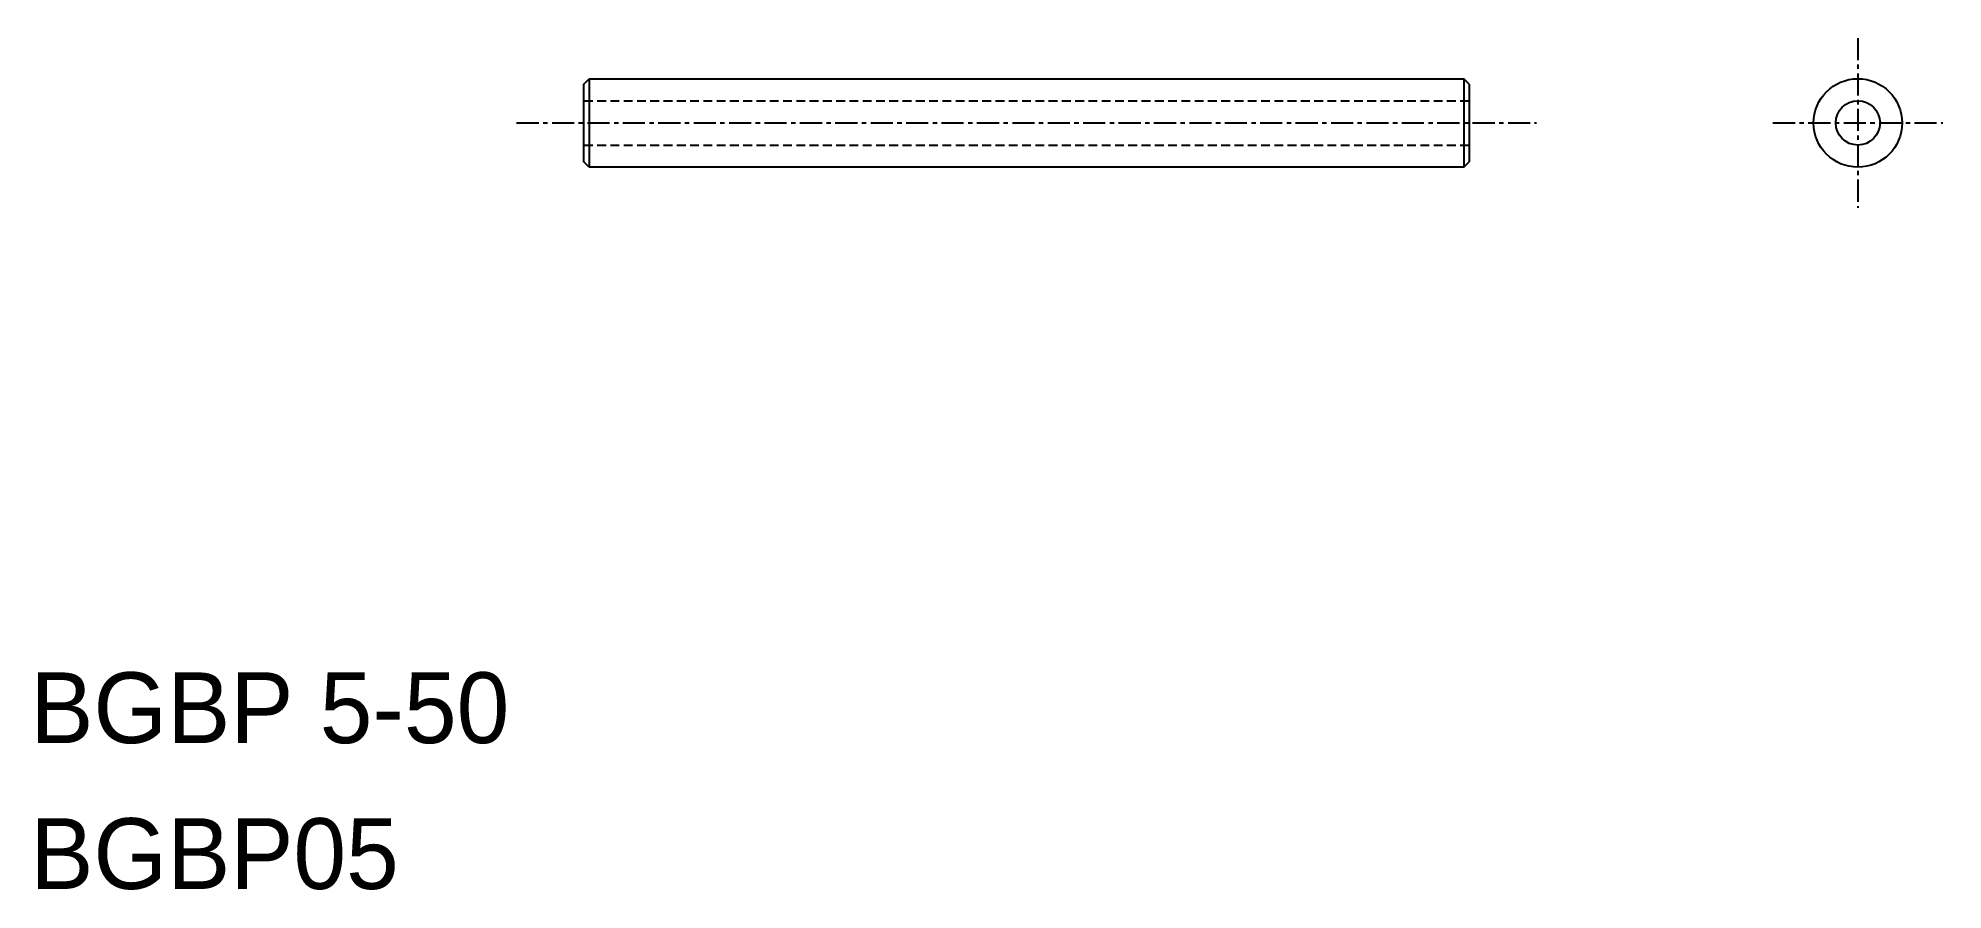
# Model space of a CAD drawing. Extents: x 59 to 167, y 44 to 92.
import ezdxf

# ---------------------------------------------------------------- set-up
doc = ezdxf.new("R2010")
doc.units = 0
doc.linetypes.add('CENTER', pattern=[2, 1.25, -0.25, 0.25, -0.25])
doc.linetypes.add('DASHED', pattern=[0.75, 0.5, -0.25])
doc.layers.get('0').update_dxf_attribs({"linetype": 'CONTINUOUS'})
doc.layers.add('CENTER', color=1, linetype='CENTER')

msp = doc.modelspace()

# ---------------------------------------------------------------- linework, layer by layer
at = {"color": 7, "linetype": 'CONTINUOUS'}
for p, q in [((89.74, 89.26), (90.04, 89.56)), ((90.04, 89.56), (139.44, 89.56)), ((90.04, 89.56), (90.04, 84.56)), ((139.44, 89.56), (139.44, 84.56)), ((139.74, 89.26), (139.44, 89.56)), ((89.74, 84.86), (89.74, 89.26)), ((139.74, 89.26), (139.74, 84.86)), ((90.04, 84.56), (89.74, 84.86)), ((139.44, 84.56), (90.04, 84.56)), ((139.44, 84.56), (139.74, 84.86))]:
    msp.add_line(p, q, dxfattribs=at)
at = {"color": 3, "linetype": 'DASHED'}
for p, q in [((89.74, 88.31), (139.74, 88.31)), ((89.74, 85.81), (139.74, 85.81))]:
    msp.add_line(p, q, dxfattribs=at)
at = {"color": 7, "linetype": 'CONTINUOUS'}
for radius in [2.5, 1.25]:
    msp.add_circle((161.7, 87.06), radius, dxfattribs=at)
at = {"layer": 'CENTER', "color": 1, "linetype": 'CENTER'}
for p, q in [((161.7, 91.86), (161.7, 82.26)), ((85.94, 87.06), (143.54, 87.06)), ((156.9, 87.06), (166.5, 87.06))]:
    msp.add_line(p, q, dxfattribs=at)

# ---------------------------------------------------------------- texts
at = {"color": 7, "linetype": 'CONTINUOUS'}
for s, p in [('BGBP 5-50', (58.47, 52.02)), ('BGBP05', (58.47, 43.78))]:
    msp.add_text(s, height=4, dxfattribs=at).set_placement(p)

doc.saveas('drawing.dxf')
